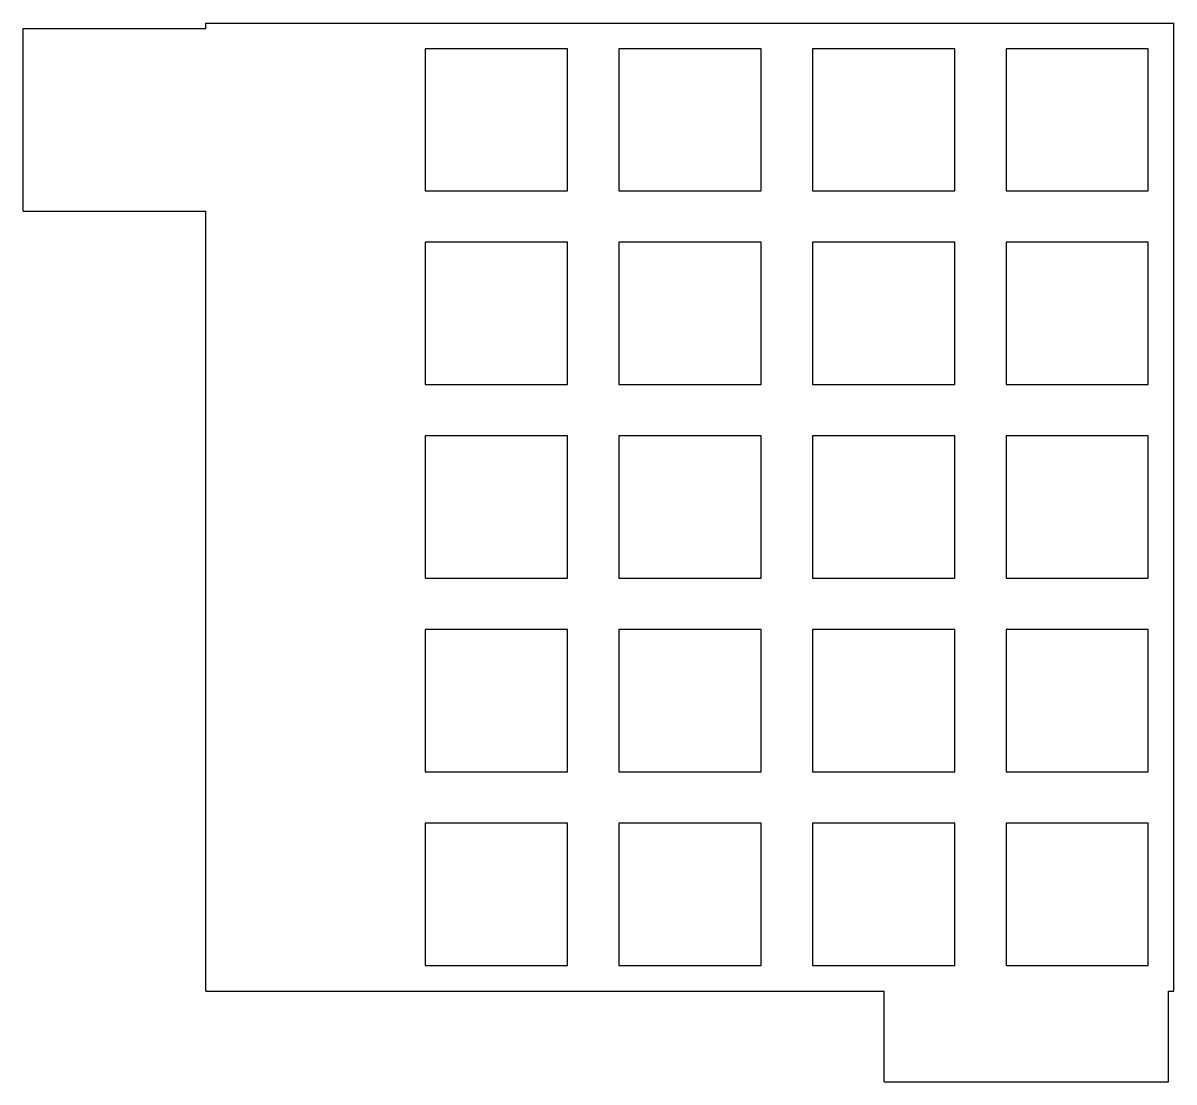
# Model space of a CAD drawing. Header units: millimetres. Extents: x 11 to 124, y 20 to 124.
import ezdxf

# ---------------------------------------------------------------- set-up
doc = ezdxf.new("R2010")
doc.units = ezdxf.units.MM

msp = doc.modelspace()

# ---------------------------------------------------------------- linework, layer by layer
for p, q in [((28.575, 123.3), (28.575, 123.825)), ((28.575, 123.825), (123.825, 123.825)), ((123.825, 28.575), (123.825, 123.825)), ((10.575, 123.3), (28.575, 123.3)), ((10.575, 105.3), (10.575, 123.3)), ((64.15, 121.3), (50.15, 121.3)), ((50.15, 121.3), (50.15, 107.3)), ((64.15, 107.3), (64.15, 121.3)), ((83.2, 121.3), (69.2, 121.3)), ((69.2, 121.3), (69.2, 107.3)), ((83.2, 107.3), (83.2, 121.3)), ((102.25, 121.3), (88.25, 121.3)), ((88.25, 121.3), (88.25, 107.3)), ((102.25, 107.3), (102.25, 121.3)), ((121.3, 121.3), (107.3, 121.3)), ((107.3, 121.3), (107.3, 107.3)), ((121.3, 107.3), (121.3, 121.3)), ((50.15, 107.3), (64.15, 107.3)), ((69.2, 107.3), (83.2, 107.3)), ((88.25, 107.3), (102.25, 107.3)), ((107.3, 107.3), (121.3, 107.3)), ((10.575, 105.3), (28.575, 105.3)), ((28.575, 28.575), (28.575, 105.3)), ((64.15, 102.25), (50.15, 102.25)), ((50.15, 102.25), (50.15, 88.25)), ((64.15, 88.25), (64.15, 102.25)), ((83.2, 102.25), (69.2, 102.25)), ((69.2, 102.25), (69.2, 88.25)), ((83.2, 88.25), (83.2, 102.25)), ((102.25, 102.25), (88.25, 102.25)), ((88.25, 102.25), (88.25, 88.25)), ((102.25, 88.25), (102.25, 102.25)), ((121.3, 102.25), (107.3, 102.25)), ((107.3, 102.25), (107.3, 88.25)), ((121.3, 88.25), (121.3, 102.25)), ((50.15, 88.25), (64.15, 88.25)), ((69.2, 88.25), (83.2, 88.25)), ((88.25, 88.25), (102.25, 88.25)), ((107.3, 88.25), (121.3, 88.25)), ((64.15, 83.2), (50.15, 83.2)), ((50.15, 83.2), (50.15, 69.2)), ((64.15, 69.2), (64.15, 83.2)), ((83.2, 83.2), (69.2, 83.2)), ((69.2, 83.2), (69.2, 69.2)), ((83.2, 69.2), (83.2, 83.2)), ((102.25, 83.2), (88.25, 83.2)), ((88.25, 83.2), (88.25, 69.2)), ((102.25, 69.2), (102.25, 83.2)), ((121.3, 83.2), (107.3, 83.2)), ((107.3, 83.2), (107.3, 69.2)), ((121.3, 69.2), (121.3, 83.2)), ((50.15, 69.2), (64.15, 69.2)), ((69.2, 69.2), (83.2, 69.2)), ((88.25, 69.2), (102.25, 69.2)), ((107.3, 69.2), (121.3, 69.2)), ((64.15, 64.15), (50.15, 64.15)), ((50.15, 64.15), (50.15, 50.15)), ((64.15, 50.15), (64.15, 64.15)), ((83.2, 64.15), (69.2, 64.15)), ((69.2, 64.15), (69.2, 50.15)), ((83.2, 50.15), (83.2, 64.15)), ((102.25, 64.15), (88.25, 64.15)), ((88.25, 64.15), (88.25, 50.15)), ((102.25, 50.15), (102.25, 64.15)), ((121.3, 64.15), (107.3, 64.15)), ((107.3, 64.15), (107.3, 50.15)), ((121.3, 50.15), (121.3, 64.15)), ((50.15, 50.15), (64.15, 50.15)), ((69.2, 50.15), (83.2, 50.15)), ((88.25, 50.15), (102.25, 50.15)), ((107.3, 50.15), (121.3, 50.15)), ((64.15, 45.1), (50.15, 45.1)), ((50.15, 45.1), (50.15, 31.1)), ((64.15, 31.1), (64.15, 45.1)), ((83.2, 45.1), (69.2, 45.1)), ((69.2, 45.1), (69.2, 31.1)), ((83.2, 31.1), (83.2, 45.1)), ((102.25, 45.1), (88.25, 45.1)), ((88.25, 45.1), (88.25, 31.1)), ((102.25, 31.1), (102.25, 45.1)), ((121.3, 45.1), (107.3, 45.1)), ((107.3, 45.1), (107.3, 31.1)), ((121.3, 31.1), (121.3, 45.1)), ((50.15, 31.1), (64.15, 31.1)), ((69.2, 31.1), (83.2, 31.1)), ((88.25, 31.1), (102.25, 31.1)), ((107.3, 31.1), (121.3, 31.1)), ((28.575, 28.575), (95.3, 28.575)), ((95.3, 19.625), (95.3, 28.575)), ((123.3, 28.575), (123.825, 28.575)), ((123.3, 19.625), (123.3, 28.575)), ((95.3, 19.625), (123.3, 19.625))]:
    msp.add_line(p, q)

doc.saveas('drawing.dxf')
